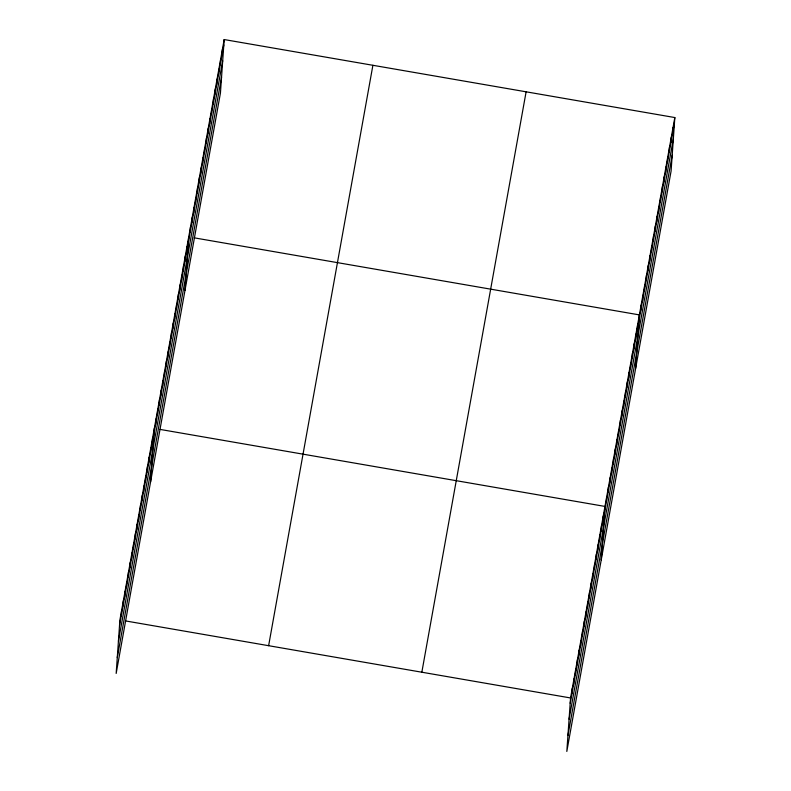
<?xml version="1.0" encoding="UTF-8"?>
<svg xmlns="http://www.w3.org/2000/svg" width="791" height="791" viewBox="0 0 791 791"><rect width="100%" height="100%" fill="white"/><g stroke="black" fill="none" stroke-linecap="round" stroke-linejoin="round"><path stroke-width="1.19" d="M121.26 615.724L121.626 610.375M122.981 606.143L123.347 600.804M124.701 596.572L125.067 591.223M126.422 586.991L126.787 581.652M128.142 577.41L128.508 572.071M129.862 567.839L130.228 562.5M131.583 558.258L131.949 552.919M133.303 548.687L133.669 543.338M135.024 539.106L135.39 533.767M136.744 529.535L137.11 524.186M138.465 519.954L138.83 514.615M140.185 510.373L140.551 505.034M141.905 500.802L142.271 495.463M143.626 491.221L143.992 485.882M145.346 481.65L145.712 476.301M147.067 472.069L147.442 466.73M148.787 462.498L149.163 457.149M150.508 452.917L150.883 447.577M152.228 443.346L152.604 437.996M150.577 481.907L154.324 428.425M155.669 424.184L156.045 418.844M157.389 414.613L157.765 409.263M159.11 405.032L159.485 399.692M160.83 395.46L161.206 390.111M162.55 385.879L162.926 380.54M164.271 376.308L164.647 370.959M165.991 366.727L166.367 361.388M167.712 357.146L168.088 351.807M169.432 347.575L169.808 342.236M171.153 337.994L171.528 332.655M172.873 328.423L173.249 323.074M174.593 318.842L174.969 313.503M176.314 309.271L176.69 303.922M178.034 299.69L178.41 294.351M179.755 290.119L180.13 284.77M181.475 280.538L181.851 275.199M183.196 270.957L183.571 265.618M184.916 261.386L185.292 256.037M186.636 251.805L187.012 246.466M184.985 290.376L188.733 236.885M190.127 232.366L190.502 227.017M191.906 222.498L192.272 217.149M193.676 212.631L194.052 207.291M195.446 202.763L195.822 197.424M197.216 192.895L197.592 187.556M198.996 183.028L199.362 177.688M200.766 173.16L201.141 167.821M202.536 163.292L202.911 157.953M204.315 153.424L204.681 148.085M206.085 143.566L206.461 138.217M207.855 133.699L208.231 128.35M209.625 123.831L210.001 118.482M211.405 113.963L211.77 108.614M213.174 104.096L213.55 98.746M214.944 94.228L215.32 88.889M216.714 84.36L217.09 79.021M218.494 74.492L218.87 69.153M220.264 64.625L220.64 59.285M222.034 54.757L222.409 49.418M224.179 39.55L220.442 93.041L116.168 673.448L119.906 619.956L224.179 39.55L674.832 117.552L671.094 171.044L566.821 751.45L570.558 697.959L674.832 117.552M571.903 693.727L572.279 688.388M573.623 684.156L573.999 678.807M575.344 674.575L575.719 669.235M577.064 664.994L577.44 659.654M578.785 655.423L579.16 650.073M580.505 645.842L580.881 640.502M582.225 636.271L582.601 630.921M583.946 626.69L584.322 621.35M585.666 617.118L586.042 611.769M587.387 607.537L587.762 602.198M589.107 597.956L589.483 592.617M590.828 588.385L591.203 583.046M592.548 578.804L592.924 573.465M594.268 569.233L594.644 563.884M595.989 559.652L596.365 554.313M597.709 550.081L598.085 544.732M599.43 540.5L599.805 535.161M601.15 530.929L601.526 525.58M602.871 521.348L603.246 516.009M601.229 559.919L604.967 506.428L159.831 429.375M606.311 502.196L606.687 496.847M608.032 492.615L608.408 487.276M609.752 483.044L610.128 477.695M611.473 473.463L611.848 468.124M613.193 463.892L613.569 458.543M614.914 454.311L615.289 448.972M616.634 444.73L617.01 439.391M618.354 435.159L618.73 429.81M620.075 425.578L620.451 420.239M621.795 416.007L622.171 410.658M623.516 406.426L623.891 401.086M625.236 396.855L625.612 391.505M626.956 387.274L627.332 381.934M628.677 377.693L629.053 372.353M630.397 368.122L630.773 362.782M632.118 358.541L632.493 353.201M633.838 348.969L634.214 343.62M635.559 339.388L635.934 334.049M637.279 329.817L637.655 324.468M635.638 368.379L639.375 314.897L194.24 237.844M640.779 310.369L641.155 305.029M642.549 300.501L642.925 295.162M644.319 290.633L644.695 285.294M646.099 280.765L646.465 275.426M647.869 270.898L648.244 265.558M649.638 261.04L650.014 255.691M651.408 251.172L651.784 245.823M653.188 241.304L653.564 235.955M654.958 231.437L655.334 226.088M656.728 221.569L657.103 216.23M658.508 211.701L658.873 206.362M660.277 201.834L660.653 196.494M662.047 191.966L662.423 186.627M663.817 182.098L664.193 176.759M665.597 172.23L665.973 166.891M667.367 162.363L667.742 157.023M669.137 152.505L669.512 147.156M670.916 142.637L671.282 137.288M672.686 132.769L673.062 127.42M119.54 625.295L223.813 44.889M118.423 641.185L222.696 60.778M117.276 657.558L221.549 77.152M268.624 645.693L372.897 65.297M421.84 672.221L526.114 91.815M570.182 703.308L674.456 122.902M569.075 719.197L673.349 138.791M567.928 735.561L672.202 155.155M125.413 620.905L570.558 697.959"/></g></svg>
